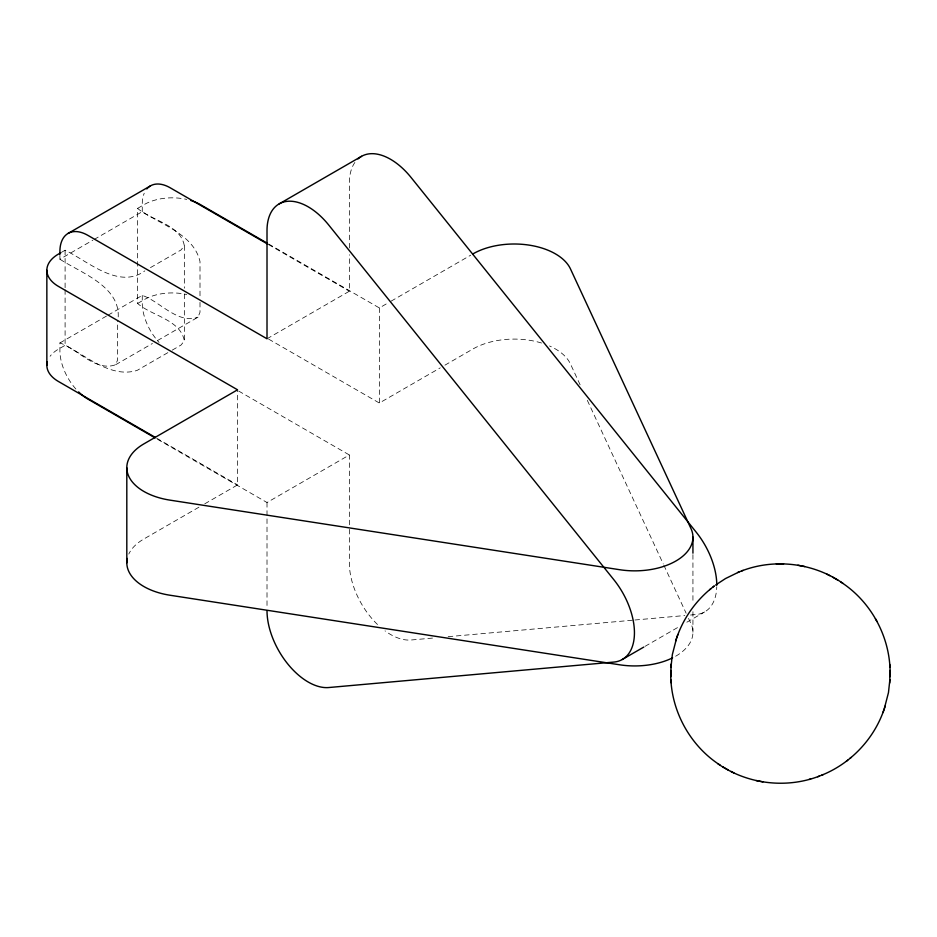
<?xml version="1.0" encoding="UTF-8"?>
<svg xmlns="http://www.w3.org/2000/svg" width="937" height="937" viewBox="0 0 937 937"><rect width="100%" height="100%" fill="white"/><g stroke="black" fill="none" stroke-linecap="round" stroke-linejoin="round"><path stroke-width="0.7" stroke-dasharray="4.68 3.51" d="M172.256 350.122L181.04 345.05L184.343 340.881C180.642 319.599 151.267 315.699 137.622 303.459L137.622 208.365C151.267 220.605 180.642 224.505 184.343 245.787L181.04 249.968L149.217 268.333M75.874 389.031A39.577 22.851 60 0 1 59.909 350.637L59.909 342.954C77.338 348.658 95.398 372.141 115.684 364.704L117.652 359.761L117.652 323.007M157.498 340.564L198.035 317.163L200.003 312.208L200.003 302.077M61.772 252.158L65.098 250.238C87.34 260.732 118.753 290.037 144.825 270.875M137.622 208.365L144.263 204.524A39.577 22.851 0 0 1 186.744 199.417M59.909 255.368L59.909 259.209L92.857 240.188M94.122 239.462L142.26 211.668C162.183 225.056 193.9 234.754 200.003 261.528L200.003 297.006M59.909 342.954L106.795 315.886M108.06 315.16L142.26 295.413C159.688 301.105 177.749 324.6 198.035 317.163M167.875 352.652L137.142 370.396C110.906 378.501 86.649 355.884 65.098 345.331L58.445 349.161A39.577 22.851 0 0 0 50.106 356.247M137.622 303.459L144.263 299.617A39.577 22.851 0 0 1 186.744 294.511M115.684 364.704L152.426 343.492M267.01 338.784L349.36 291.231L349.36 254.723M268.65 244.018L379.356 307.933L388.726 302.522M391.069 301.175L470.702 255.192M198.913 507.21L143.865 538.986A58.235 33.615 0 0 0 128.791 554.06M204.758 503.825L237.553 484.897L237.553 389.804M268.65 339.112L379.356 403.027L440.249 367.866M444.934 365.161L473.044 348.939A58.235 33.615 0 0 1 541.773 343.094M157.557 439.324L267.01 502.513L349.36 454.972L349.36 528M645.054 646.343L677.99 627.333M686.856 622.203L704.601 611.966M432.507 638.085L411.12 639.994A58.235 33.615 60 0 1 385.048 630.882M448.179 636.68L633.482 620.13M634.911 620.001L684.795 615.539M690.499 615.035L696.203 614.52A58.235 33.615 60 0 0 716.77 586.726M268.509 244.557L349.36 291.231M59.909 259.209C81.683 273.428 123.801 287.507 117.652 321.742M238.666 391.057L349.36 454.972M156.702 438.211L237.553 484.897M580.108 384.779L570.469 364.001A58.235 33.615 0 0 0 549.539 345.976M587.335 400.345L663.244 563.91M663.841 565.21L686.13 613.231M688.543 618.42L690.956 623.62A58.235 33.615 0 0 1 673.738 657.27M692.935 554.634L692.935 602.913M692.935 611.685L692.935 632.17M379.356 307.933L379.356 403.027M349.36 247.965L349.36 183.055A58.235 33.615 60 0 1 354.877 162.464M349.36 529.346L349.36 563.16A58.235 33.615 60 0 0 378.665 625.6M267.01 502.513L267.01 607.996M184.343 245.787L184.343 288.209M184.343 294.066L184.343 340.881M142.26 211.668L142.26 203.985A39.577 22.851 60 0 1 144.228 193.221M142.26 295.413L142.26 303.084A39.577 22.851 60 0 0 159.079 342.427M65.098 250.238L65.098 288.268M65.098 289.732L65.098 345.331"/><path stroke-width="1.41" d="M670.822 670.447C669.311 707.751 688.765 745.02 720.178 765.178M670.951 667.495L672.368 654.494L676.561 638.273M884.27 708.829L888.463 692.607L889.881 679.606M890.021 676.666C891.52 639.362 872.078 602.081 840.665 581.936M671.091 664.099L670.822 676.666M889.74 683.003L890.021 670.447M676.842 637.5C683.823 617.096 697.14 598.942 714.345 585.941L713.127 586.913M821.796 775.145C850.667 763.585 873.987 739.047 884.001 709.602M675.577 641.166L677.861 634.513M882.97 712.588L885.266 705.936M709.707 589.642L710.914 588.682M846.498 761.16L847.716 760.188M849.918 758.42L851.136 757.459M715.599 585.028L725.554 578.527L739.035 571.957M68.108 233.407L150.459 185.866M60.94 252.639L58.445 254.079A39.577 22.851 0 0 0 58.445 286.394L237.553 389.804L143.865 443.892A58.235 33.615 0 0 0 169.972 500.135L619.638 569.708A58.235 33.615 0 0 0 690.956 528.527L570.469 268.919A58.235 33.615 0 0 0 473.044 253.845M279.203 203.868L361.553 156.315M622.25 659.507L643.789 647.08M741.671 570.926C774.805 558.124 813.96 562.996 843.019 583.435M717.824 763.678C746.871 784.105 786.038 788.977 819.161 776.176M737.583 572.53L743.111 570.364M817.72 776.75L823.248 774.583M809.099 779.432L810.61 779.045M776.316 563.898L779.467 563.887M780.533 563.875L783.601 563.863M756.042 780.544L762.952 781.88M797.891 565.222L800.994 565.831M801.791 565.971L804.801 566.569M826.891 574.147L829.901 575.716M832.524 577.087L837.912 580.19M728.307 770.027L722.931 766.911M730.93 771.385L733.94 772.955M267.408 243.304L200.237 204.524A39.577 22.851 0 0 0 190.738 200.483M267.268 243.843L170.253 187.822A39.577 22.851 60 0 0 146.828 188.934M155.46 437.497L58.445 381.488A39.577 22.851 0 0 1 47.318 361.799M155.073 437.884L87.902 399.103A39.577 22.851 60 0 1 78.614 391.912M876.985 621.5L875.416 618.701M889.763 664.403L889.881 667.191M670.951 679.911L671.068 682.698M692.935 537.077L692.935 553.17M126.811 467.821L126.811 562.914M59.909 254.407L59.909 251.526A39.577 22.851 60 0 1 87.902 235.374L267.01 338.784L267.01 230.596A58.235 33.615 60 0 1 328.77 225.079L613.852 579.722A58.235 33.615 60 0 1 613.852 662.072L328.77 687.535A58.235 33.615 60 0 1 267.01 610.701M46.85 270.231L46.85 365.325M127.291 558.464A58.235 33.615 0 0 0 169.972 595.229L619.638 664.79A58.235 33.615 0 0 0 672.625 657.833M716.793 585.238A58.235 33.615 60 0 0 696.203 532.181L411.12 177.538A58.235 33.615 60 0 0 357.946 158.95"/></g></svg>
